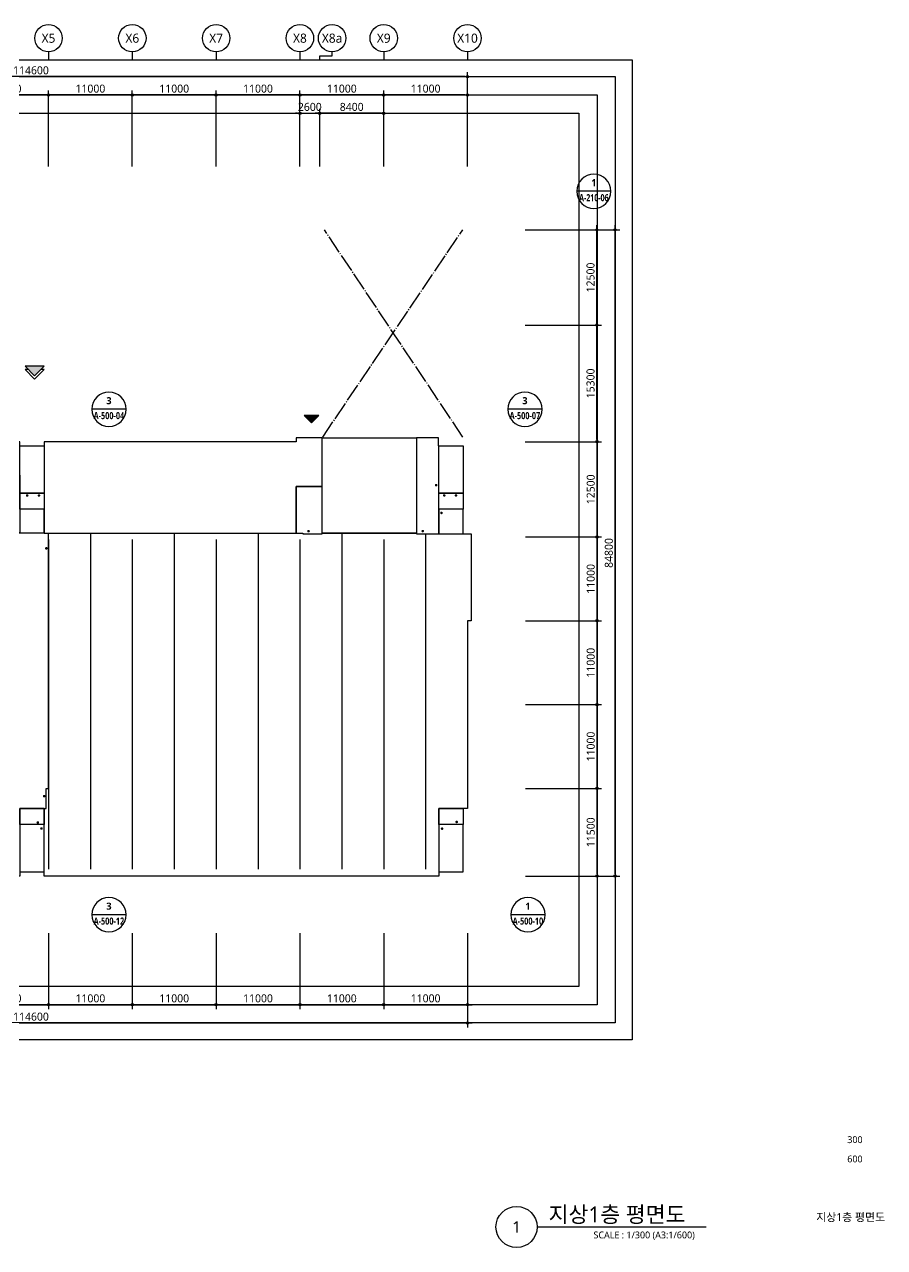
# Model space of a CAD drawing. Header units: millimetres. Extents: x -867282 to 190005487, y -1022614 to 455456909.
# Drawn here: x -753998 to -641103, y -682456 to -521967 of the extents above; entities that cross this region are included whole.
import ezdxf
from ezdxf.enums import TextEntityAlignment as Align

# ---------------------------------------------------------------- set-up
doc = ezdxf.new("R2010")
doc.units = ezdxf.units.MM
doc.header["$LTSCALE"] = 400
doc.header["$MEASUREMENT"] = 0
doc.header["$PDSIZE"] = -10
doc.linetypes.add('STD_SHAFT', pattern=[7.3, 6, -0.5, 0.3, -0.5])
doc.layers.get('0').update_dxf_attribs({"linetype": 'CONTINUOUS'})
doc.layers.get('Defpoints').update_dxf_attribs({"color": 153, "linetype": 'CONTINUOUS'})
for name, color, linetype in [('A-ANNO-ENT', 1, 'CONTINUOUS'), ('A-ANNO-TEXT1', 7, 'CONTINUOUS'), ('A-ANNO-TITL', 7, 'CONTINUOUS'), ('A-FLOR-MARK-ARCH', 1, 'CONTINUOUS'), ('A-FLOR-OPEN-BELO', 6, 'STD_SHAFT'), ('A-ST-AXIS-BUB', 7, 'CONTINUOUS'), ('A-ST-AXIS-DIM', 7, 'CONTINUOUS'), ('AA-MKXS', 3, 'CONTINUOUS'), ('AA-XXXX-TXT1', 2, 'CONTINUOUS'), ('heb', 30, 'CONTINUOUS')]:
    doc.layers.add(name, color=color, linetype=linetype)
doc.layers.add('Defpoint', color=161, linetype='CONTINUOUS', plot=False)
doc.layers.add('면적', color=210, linetype='CONTINUOUS', plot=False)
doc.styles.add('2020음성 1차', font='')
doc.styles.add('SAMOO', font='romans.shx', dxfattribs={"bigfont": 'whgtxt.shx'})
doc.styles.add('SH_대대리576', font='malgun.ttf')
doc.styles.get('2020음성 1차').set_extended_font_data('NanumGothic', bold=True)
doc.dimstyles.new('SHP 600', dxfattribs={"dimscale": 300, "dimtxt": 3.5, "dimasz": 1, "dimexe": 2, "dimexo": 2, "dimgap": 1, "dimtad": 1, "dimdec": 0, "dimzin": 0, "dimdsep": 46, "dimtxsty": 'SH_대대리576', "dimblk": 'DIMDOT', "dimcen": 0.09, "dimclrt": 3, "dimadec": 0, "dimazin": 1, "dimtfac": 1, "dimtdec": 0, "dimtix": 1, "dimtmove": 2, "dimatfit": 0, "dimldrblk": 'DIMDOT', "dimfxl": 1, "dimtolj": 1, "dimtzin": 0, "dimarcsym": 0})

# ---------------------------------------------------------------- blocks, each defined once
blk = doc.blocks.new('DIMDOT')
at = {"color": 0}
blk.add_line((-2, 0), (2, 0), dxfattribs=at)
for radius in [0.5, 0.25]:
    blk.add_circle((0, 0), radius, dxfattribs=at)
blk = doc.blocks.new('*D602')
at = {"layer": 'A-ST-AXIS-DIM', "color": 0, "lineweight": -2, "transparency": 16777216}
for p, q in [((-810441, -540617), (-810441, -528217)), ((-696141, -528817), (-810141, -528817)), ((-695841, -540617), (-695841, -528217))]:
    blk.add_line(p, q, dxfattribs=at)
at = {"layer": 'Defpoints', "color": 0, "transparency": 16777216}
for p in [(-810441, -528817), (-810441, -541217), (-695841, -541217)]:
    blk.add_point(p, dxfattribs=at)
at = {"layer": 'A-ST-AXIS-DIM', "color": 0, "lineweight": -2, "transparency": 16777216, "xscale": 300, "yscale": 300, "zscale": 300, "rotation": 180}
blk.add_blockref('DIMDOT', (-810441, -528817), dxfattribs=at)
at = {"layer": 'A-ST-AXIS-DIM', "color": 0, "lineweight": -2, "transparency": 16777216, "xscale": 300, "yscale": 300, "zscale": 300}
blk.add_blockref('DIMDOT', (-695841, -528817), dxfattribs=at)
at = {"layer": 'A-ST-AXIS-DIM', "color": 3, "transparency": 16777216, "insert": (-753141, -527992), "char_height": 1050, "attachment_point": 5, "style": 'SH_대대리576'}
blk.add_mtext('\\A1;114600', dxfattribs=at)
blk = doc.blocks.new('*D606')
at = {"layer": 'A-ST-AXIS-DIM', "color": 0, "lineweight": -2, "transparency": 16777216}
for p, q in [((-761841, -540617), (-761841, -530617)), ((-750841, -540617), (-750841, -530617)), ((-751141, -531217), (-761541, -531217))]:
    blk.add_line(p, q, dxfattribs=at)
at = {"layer": 'Defpoints', "color": 0, "transparency": 16777216}
for p in [(-761841, -531217), (-761841, -541217), (-750841, -541217)]:
    blk.add_point(p, dxfattribs=at)
at = {"layer": 'A-ST-AXIS-DIM', "color": 0, "lineweight": -2, "transparency": 16777216, "xscale": 300, "yscale": 300, "zscale": 300, "rotation": 180}
blk.add_blockref('DIMDOT', (-761841, -531217), dxfattribs=at)
at = {"layer": 'A-ST-AXIS-DIM', "color": 0, "lineweight": -2, "transparency": 16777216, "xscale": 300, "yscale": 300, "zscale": 300}
blk.add_blockref('DIMDOT', (-750841, -531217), dxfattribs=at)
at = {"layer": 'A-ST-AXIS-DIM', "color": 3, "transparency": 16777216, "insert": (-756341, -530392), "char_height": 1050, "attachment_point": 5, "style": 'SH_대대리576'}
blk.add_mtext('\\A1;11000', dxfattribs=at)
blk = doc.blocks.new('*D607')
at = {"layer": 'A-ST-AXIS-DIM', "color": 0, "lineweight": -2, "transparency": 16777216}
for p, q in [((-750841, -540617), (-750841, -530617)), ((-739841, -540617), (-739841, -530617)), ((-740141, -531217), (-750541, -531217))]:
    blk.add_line(p, q, dxfattribs=at)
at = {"layer": 'Defpoints', "color": 0, "transparency": 16777216}
for p in [(-750841, -531217), (-750841, -541217), (-739841, -541217)]:
    blk.add_point(p, dxfattribs=at)
at = {"layer": 'A-ST-AXIS-DIM', "color": 0, "lineweight": -2, "transparency": 16777216, "xscale": 300, "yscale": 300, "zscale": 300, "rotation": 180}
blk.add_blockref('DIMDOT', (-750841, -531217), dxfattribs=at)
at = {"layer": 'A-ST-AXIS-DIM', "color": 0, "lineweight": -2, "transparency": 16777216, "xscale": 300, "yscale": 300, "zscale": 300}
blk.add_blockref('DIMDOT', (-739841, -531217), dxfattribs=at)
at = {"layer": 'A-ST-AXIS-DIM', "color": 3, "transparency": 16777216, "insert": (-745341, -530392), "char_height": 1050, "attachment_point": 5, "style": 'SH_대대리576'}
blk.add_mtext('\\A1;11000', dxfattribs=at)
blk = doc.blocks.new('*D608')
at = {"layer": 'A-ST-AXIS-DIM', "color": 0, "lineweight": -2, "transparency": 16777216}
for p, q in [((-739841, -540617), (-739841, -530617)), ((-728841, -540617), (-728841, -530617)), ((-729141, -531217), (-739541, -531217))]:
    blk.add_line(p, q, dxfattribs=at)
at = {"layer": 'Defpoints', "color": 0, "transparency": 16777216}
for p in [(-739841, -531217), (-739841, -541217), (-728841, -541217)]:
    blk.add_point(p, dxfattribs=at)
at = {"layer": 'A-ST-AXIS-DIM', "color": 0, "lineweight": -2, "transparency": 16777216, "xscale": 300, "yscale": 300, "zscale": 300, "rotation": 180}
blk.add_blockref('DIMDOT', (-739841, -531217), dxfattribs=at)
at = {"layer": 'A-ST-AXIS-DIM', "color": 0, "lineweight": -2, "transparency": 16777216, "xscale": 300, "yscale": 300, "zscale": 300}
blk.add_blockref('DIMDOT', (-728841, -531217), dxfattribs=at)
at = {"layer": 'A-ST-AXIS-DIM', "color": 3, "transparency": 16777216, "insert": (-734341, -530392), "char_height": 1050, "attachment_point": 5, "style": 'SH_대대리576'}
blk.add_mtext('\\A1;11000', dxfattribs=at)
blk = doc.blocks.new('*D609')
at = {"layer": 'A-ST-AXIS-DIM', "color": 0, "lineweight": -2, "transparency": 16777216}
for p, q in [((-728841, -540617), (-728841, -530617)), ((-717841, -540617), (-717841, -530617)), ((-718141, -531217), (-728541, -531217))]:
    blk.add_line(p, q, dxfattribs=at)
at = {"layer": 'Defpoints', "color": 0, "transparency": 16777216}
for p in [(-728841, -531217), (-728841, -541217), (-717841, -541217)]:
    blk.add_point(p, dxfattribs=at)
at = {"layer": 'A-ST-AXIS-DIM', "color": 0, "lineweight": -2, "transparency": 16777216, "xscale": 300, "yscale": 300, "zscale": 300, "rotation": 180}
blk.add_blockref('DIMDOT', (-728841, -531217), dxfattribs=at)
at = {"layer": 'A-ST-AXIS-DIM', "color": 0, "lineweight": -2, "transparency": 16777216, "xscale": 300, "yscale": 300, "zscale": 300}
blk.add_blockref('DIMDOT', (-717841, -531217), dxfattribs=at)
at = {"layer": 'A-ST-AXIS-DIM', "color": 3, "transparency": 16777216, "insert": (-723341, -530392), "char_height": 1050, "attachment_point": 5, "style": 'SH_대대리576'}
blk.add_mtext('\\A1;11000', dxfattribs=at)
blk = doc.blocks.new('*D610')
at = {"layer": 'A-ST-AXIS-DIM', "color": 0, "lineweight": -2, "transparency": 16777216}
for p, q in [((-717841, -540617), (-717841, -530617)), ((-706841, -540617), (-706841, -530617)), ((-707141, -531217), (-717541, -531217))]:
    blk.add_line(p, q, dxfattribs=at)
at = {"layer": 'Defpoints', "color": 0, "transparency": 16777216}
for p in [(-717841, -531217), (-717841, -541217), (-706841, -541217)]:
    blk.add_point(p, dxfattribs=at)
at = {"layer": 'A-ST-AXIS-DIM', "color": 0, "lineweight": -2, "transparency": 16777216, "xscale": 300, "yscale": 300, "zscale": 300, "rotation": 180}
blk.add_blockref('DIMDOT', (-717841, -531217), dxfattribs=at)
at = {"layer": 'A-ST-AXIS-DIM', "color": 0, "lineweight": -2, "transparency": 16777216, "xscale": 300, "yscale": 300, "zscale": 300}
blk.add_blockref('DIMDOT', (-706841, -531217), dxfattribs=at)
at = {"layer": 'A-ST-AXIS-DIM', "color": 3, "transparency": 16777216, "insert": (-712341, -530392), "char_height": 1050, "attachment_point": 5, "style": 'SH_대대리576'}
blk.add_mtext('\\A1;11000', dxfattribs=at)
blk = doc.blocks.new('*D611')
at = {"layer": 'A-ST-AXIS-DIM', "color": 0, "lineweight": -2, "transparency": 16777216}
for p, q in [((-706841, -540617), (-706841, -530617)), ((-695841, -540617), (-695841, -530617)), ((-696141, -531217), (-706541, -531217))]:
    blk.add_line(p, q, dxfattribs=at)
at = {"layer": 'Defpoints', "color": 0, "transparency": 16777216}
for p in [(-706841, -531217), (-706841, -541217), (-695841, -541217)]:
    blk.add_point(p, dxfattribs=at)
at = {"layer": 'A-ST-AXIS-DIM', "color": 0, "lineweight": -2, "transparency": 16777216, "xscale": 300, "yscale": 300, "zscale": 300, "rotation": 180}
blk.add_blockref('DIMDOT', (-706841, -531217), dxfattribs=at)
at = {"layer": 'A-ST-AXIS-DIM', "color": 0, "lineweight": -2, "transparency": 16777216, "xscale": 300, "yscale": 300, "zscale": 300}
blk.add_blockref('DIMDOT', (-695841, -531217), dxfattribs=at)
at = {"layer": 'A-ST-AXIS-DIM', "color": 3, "transparency": 16777216, "insert": (-701341, -530392), "char_height": 1050, "attachment_point": 5, "style": 'SH_대대리576'}
blk.add_mtext('\\A1;11000', dxfattribs=at)
blk = doc.blocks.new('*D621')
at = {"layer": 'A-ST-AXIS-DIM', "color": 0, "lineweight": -2, "transparency": 16777216}
for p, q in [((-688266, -548917), (-678266, -548917)), ((-678866, -561117), (-678866, -549217)), ((-688266, -561417), (-678266, -561417))]:
    blk.add_line(p, q, dxfattribs=at)
at = {"layer": 'Defpoints', "color": 0, "transparency": 16777216}
for p in [(-688866, -548917), (-678866, -548917), (-688866, -561417)]:
    blk.add_point(p, dxfattribs=at)
at = {"layer": 'A-ST-AXIS-DIM', "color": 0, "lineweight": -2, "transparency": 16777216, "xscale": 300, "yscale": 300, "zscale": 300}
for p, rotation in [((-678866, -548917), 90), ((-678866, -561417), 270)]:
    blk.add_blockref('DIMDOT', p, dxfattribs=dict(at, rotation=rotation))
at = {"layer": 'A-ST-AXIS-DIM', "color": 3, "transparency": 16777216, "insert": (-679691, -555167), "char_height": 1050, "attachment_point": 5, "rotation": 90, "style": 'SH_대대리576'}
blk.add_mtext('\\A1;12500', dxfattribs=at)
blk = doc.blocks.new('*D622')
at = {"layer": 'A-ST-AXIS-DIM', "color": 0, "lineweight": -2, "transparency": 16777216}
for p, q in [((-688266, -561417), (-678266, -561417)), ((-678866, -576417), (-678866, -561717)), ((-688266, -576717), (-678266, -576717))]:
    blk.add_line(p, q, dxfattribs=at)
at = {"layer": 'Defpoints', "color": 0, "transparency": 16777216}
for p in [(-688866, -561417), (-678866, -561417), (-688866, -576717)]:
    blk.add_point(p, dxfattribs=at)
at = {"layer": 'A-ST-AXIS-DIM', "color": 0, "lineweight": -2, "transparency": 16777216, "xscale": 300, "yscale": 300, "zscale": 300}
for p, rotation in [((-678866, -561417), 90), ((-678866, -576717), 270)]:
    blk.add_blockref('DIMDOT', p, dxfattribs=dict(at, rotation=rotation))
at = {"layer": 'A-ST-AXIS-DIM', "color": 3, "transparency": 16777216, "insert": (-679691, -569067), "char_height": 1050, "attachment_point": 5, "rotation": 90, "style": 'SH_대대리576'}
blk.add_mtext('\\A1;15300', dxfattribs=at)
blk = doc.blocks.new('*D623')
at = {"layer": 'A-ST-AXIS-DIM', "color": 0, "lineweight": -2, "transparency": 16777216}
for p, q in [((-688241, -576717), (-678241, -576717)), ((-678841, -588917), (-678841, -577017)), ((-688241, -589217), (-678241, -589217))]:
    blk.add_line(p, q, dxfattribs=at)
at = {"layer": 'Defpoints', "color": 0, "transparency": 16777216}
for p in [(-688841, -576717), (-678841, -576717), (-688841, -589217)]:
    blk.add_point(p, dxfattribs=at)
at = {"layer": 'A-ST-AXIS-DIM', "color": 0, "lineweight": -2, "transparency": 16777216, "xscale": 300, "yscale": 300, "zscale": 300}
for p, rotation in [((-678841, -576717), 90), ((-678841, -589217), 270)]:
    blk.add_blockref('DIMDOT', p, dxfattribs=dict(at, rotation=rotation))
at = {"layer": 'A-ST-AXIS-DIM', "color": 3, "transparency": 16777216, "insert": (-679666, -582967), "char_height": 1050, "attachment_point": 5, "rotation": 90, "style": 'SH_대대리576'}
blk.add_mtext('\\A1;12500', dxfattribs=at)
blk = doc.blocks.new('*D624')
at = {"layer": 'A-ST-AXIS-DIM', "color": 0, "lineweight": -2, "transparency": 16777216}
for p, q in [((-688241, -589217), (-678241, -589217)), ((-678841, -599917), (-678841, -589517)), ((-688241, -600217), (-678241, -600217))]:
    blk.add_line(p, q, dxfattribs=at)
at = {"layer": 'Defpoints', "color": 0, "transparency": 16777216}
for p in [(-688841, -589217), (-678841, -589217), (-688841, -600217)]:
    blk.add_point(p, dxfattribs=at)
at = {"layer": 'A-ST-AXIS-DIM', "color": 0, "lineweight": -2, "transparency": 16777216, "xscale": 300, "yscale": 300, "zscale": 300}
for p, rotation in [((-678841, -589217), 90), ((-678841, -600217), 270)]:
    blk.add_blockref('DIMDOT', p, dxfattribs=dict(at, rotation=rotation))
at = {"layer": 'A-ST-AXIS-DIM', "color": 3, "transparency": 16777216, "insert": (-679666, -594717), "char_height": 1050, "attachment_point": 5, "rotation": 90, "style": 'SH_대대리576'}
blk.add_mtext('\\A1;11000', dxfattribs=at)
blk = doc.blocks.new('*D625')
at = {"layer": 'A-ST-AXIS-DIM', "color": 0, "lineweight": -2, "transparency": 16777216}
for p, q in [((-688241, -600217), (-678241, -600217)), ((-678841, -610917), (-678841, -600517)), ((-688241, -611217), (-678241, -611217))]:
    blk.add_line(p, q, dxfattribs=at)
at = {"layer": 'Defpoints', "color": 0, "transparency": 16777216}
for p in [(-688841, -600217), (-678841, -600217), (-688841, -611217)]:
    blk.add_point(p, dxfattribs=at)
at = {"layer": 'A-ST-AXIS-DIM', "color": 0, "lineweight": -2, "transparency": 16777216, "xscale": 300, "yscale": 300, "zscale": 300}
for p, rotation in [((-678841, -600217), 90), ((-678841, -611217), 270)]:
    blk.add_blockref('DIMDOT', p, dxfattribs=dict(at, rotation=rotation))
at = {"layer": 'A-ST-AXIS-DIM', "color": 3, "transparency": 16777216, "insert": (-679666, -605717), "char_height": 1050, "attachment_point": 5, "rotation": 90, "style": 'SH_대대리576'}
blk.add_mtext('\\A1;11000', dxfattribs=at)
blk = doc.blocks.new('*D626')
at = {"layer": 'A-ST-AXIS-DIM', "color": 0, "lineweight": -2, "transparency": 16777216}
for p, q in [((-688241, -611217), (-678241, -611217)), ((-678841, -621917), (-678841, -611517)), ((-688241, -622217), (-678241, -622217))]:
    blk.add_line(p, q, dxfattribs=at)
at = {"layer": 'Defpoints', "color": 0, "transparency": 16777216}
for p in [(-688841, -611217), (-678841, -611217), (-688841, -622217)]:
    blk.add_point(p, dxfattribs=at)
at = {"layer": 'A-ST-AXIS-DIM', "color": 0, "lineweight": -2, "transparency": 16777216, "xscale": 300, "yscale": 300, "zscale": 300}
for p, rotation in [((-678841, -611217), 90), ((-678841, -622217), 270)]:
    blk.add_blockref('DIMDOT', p, dxfattribs=dict(at, rotation=rotation))
at = {"layer": 'A-ST-AXIS-DIM', "color": 3, "transparency": 16777216, "insert": (-679666, -616717), "char_height": 1050, "attachment_point": 5, "rotation": 90, "style": 'SH_대대리576'}
blk.add_mtext('\\A1;11000', dxfattribs=at)
blk = doc.blocks.new('*D627')
at = {"layer": 'A-ST-AXIS-DIM', "color": 0, "lineweight": -2, "transparency": 16777216}
for p, q in [((-688241, -622217), (-678241, -622217)), ((-678841, -633417), (-678841, -622517)), ((-688241, -633717), (-678241, -633717))]:
    blk.add_line(p, q, dxfattribs=at)
at = {"layer": 'Defpoints', "color": 0, "transparency": 16777216}
for p in [(-688841, -622217), (-678841, -622217), (-688841, -633717)]:
    blk.add_point(p, dxfattribs=at)
at = {"layer": 'A-ST-AXIS-DIM', "color": 0, "lineweight": -2, "transparency": 16777216, "xscale": 300, "yscale": 300, "zscale": 300}
for p, rotation in [((-678841, -622217), 90), ((-678841, -633717), 270)]:
    blk.add_blockref('DIMDOT', p, dxfattribs=dict(at, rotation=rotation))
at = {"layer": 'A-ST-AXIS-DIM', "color": 3, "transparency": 16777216, "insert": (-679666, -627967), "char_height": 1050, "attachment_point": 5, "rotation": 90, "style": 'SH_대대리576'}
blk.add_mtext('\\A1;11500', dxfattribs=at)
blk = doc.blocks.new('*D628')
at = {"layer": 'A-ST-AXIS-DIM', "color": 0, "lineweight": -2, "transparency": 16777216}
for p, q in [((-688241, -548917), (-675866, -548917)), ((-676466, -633417), (-676466, -549217)), ((-688241, -633717), (-675866, -633717))]:
    blk.add_line(p, q, dxfattribs=at)
at = {"layer": 'Defpoints', "color": 0, "transparency": 16777216}
for p in [(-688841, -548917), (-676466, -548917), (-688841, -633717)]:
    blk.add_point(p, dxfattribs=at)
at = {"layer": 'A-ST-AXIS-DIM', "color": 0, "lineweight": -2, "transparency": 16777216, "xscale": 300, "yscale": 300, "zscale": 300}
for p, rotation in [((-676466, -548917), 90), ((-676466, -633717), 270)]:
    blk.add_blockref('DIMDOT', p, dxfattribs=dict(at, rotation=rotation))
at = {"layer": 'A-ST-AXIS-DIM', "color": 3, "transparency": 16777216, "insert": (-677291, -591317), "char_height": 1050, "attachment_point": 5, "rotation": 90, "style": 'SH_대대리576'}
blk.add_mtext('\\A1;84800', dxfattribs=at)
blk = doc.blocks.new('*D629')
at = {"layer": 'A-ST-AXIS-DIM', "color": 0, "lineweight": -2, "transparency": 16777216}
for p, q in [((-706841, -641189), (-706841, -651189)), ((-695841, -641189), (-695841, -651189)), ((-706541, -650589), (-696141, -650589))]:
    blk.add_line(p, q, dxfattribs=at)
at = {"layer": 'Defpoints', "color": 0, "transparency": 16777216}
for p in [(-706841, -640589), (-695841, -640589), (-695841, -650589)]:
    blk.add_point(p, dxfattribs=at)
at = {"layer": 'A-ST-AXIS-DIM', "color": 0, "lineweight": -2, "transparency": 16777216, "xscale": 300, "yscale": 300, "zscale": 300, "rotation": 180}
blk.add_blockref('DIMDOT', (-706841, -650589), dxfattribs=at)
at = {"layer": 'A-ST-AXIS-DIM', "color": 0, "lineweight": -2, "transparency": 16777216, "xscale": 300, "yscale": 300, "zscale": 300}
blk.add_blockref('DIMDOT', (-695841, -650589), dxfattribs=at)
at = {"layer": 'A-ST-AXIS-DIM', "color": 3, "transparency": 16777216, "insert": (-701341, -649764), "char_height": 1050, "attachment_point": 5, "style": 'SH_대대리576'}
blk.add_mtext('\\A1;11000', dxfattribs=at)
blk = doc.blocks.new('*D630')
at = {"layer": 'A-ST-AXIS-DIM', "color": 0, "lineweight": -2, "transparency": 16777216}
for p, q in [((-717841, -641189), (-717841, -651189)), ((-706841, -641189), (-706841, -651189)), ((-717541, -650589), (-707141, -650589))]:
    blk.add_line(p, q, dxfattribs=at)
at = {"layer": 'Defpoints', "color": 0, "transparency": 16777216}
for p in [(-717841, -640589), (-706841, -640589), (-706841, -650589)]:
    blk.add_point(p, dxfattribs=at)
at = {"layer": 'A-ST-AXIS-DIM', "color": 0, "lineweight": -2, "transparency": 16777216, "xscale": 300, "yscale": 300, "zscale": 300, "rotation": 180}
blk.add_blockref('DIMDOT', (-717841, -650589), dxfattribs=at)
at = {"layer": 'A-ST-AXIS-DIM', "color": 0, "lineweight": -2, "transparency": 16777216, "xscale": 300, "yscale": 300, "zscale": 300}
blk.add_blockref('DIMDOT', (-706841, -650589), dxfattribs=at)
at = {"layer": 'A-ST-AXIS-DIM', "color": 3, "transparency": 16777216, "insert": (-712341, -649764), "char_height": 1050, "attachment_point": 5, "style": 'SH_대대리576'}
blk.add_mtext('\\A1;11000', dxfattribs=at)
blk = doc.blocks.new('*D631')
at = {"layer": 'A-ST-AXIS-DIM', "color": 0, "lineweight": -2, "transparency": 16777216}
for p, q in [((-728841, -641189), (-728841, -651189)), ((-717841, -641189), (-717841, -651189)), ((-728541, -650589), (-718141, -650589))]:
    blk.add_line(p, q, dxfattribs=at)
at = {"layer": 'Defpoints', "color": 0, "transparency": 16777216}
for p in [(-728841, -640589), (-717841, -640589), (-717841, -650589)]:
    blk.add_point(p, dxfattribs=at)
at = {"layer": 'A-ST-AXIS-DIM', "color": 0, "lineweight": -2, "transparency": 16777216, "xscale": 300, "yscale": 300, "zscale": 300, "rotation": 180}
blk.add_blockref('DIMDOT', (-728841, -650589), dxfattribs=at)
at = {"layer": 'A-ST-AXIS-DIM', "color": 0, "lineweight": -2, "transparency": 16777216, "xscale": 300, "yscale": 300, "zscale": 300}
blk.add_blockref('DIMDOT', (-717841, -650589), dxfattribs=at)
at = {"layer": 'A-ST-AXIS-DIM', "color": 3, "transparency": 16777216, "insert": (-723341, -649764), "char_height": 1050, "attachment_point": 5, "style": 'SH_대대리576'}
blk.add_mtext('\\A1;11000', dxfattribs=at)
blk = doc.blocks.new('*D632')
at = {"layer": 'A-ST-AXIS-DIM', "color": 0, "lineweight": -2, "transparency": 16777216}
for p, q in [((-739841, -641189), (-739841, -651189)), ((-728841, -641189), (-728841, -651189)), ((-739541, -650589), (-729141, -650589))]:
    blk.add_line(p, q, dxfattribs=at)
at = {"layer": 'Defpoints', "color": 0, "transparency": 16777216}
for p in [(-739841, -640589), (-728841, -640589), (-728841, -650589)]:
    blk.add_point(p, dxfattribs=at)
at = {"layer": 'A-ST-AXIS-DIM', "color": 0, "lineweight": -2, "transparency": 16777216, "xscale": 300, "yscale": 300, "zscale": 300, "rotation": 180}
blk.add_blockref('DIMDOT', (-739841, -650589), dxfattribs=at)
at = {"layer": 'A-ST-AXIS-DIM', "color": 0, "lineweight": -2, "transparency": 16777216, "xscale": 300, "yscale": 300, "zscale": 300}
blk.add_blockref('DIMDOT', (-728841, -650589), dxfattribs=at)
at = {"layer": 'A-ST-AXIS-DIM', "color": 3, "transparency": 16777216, "insert": (-734341, -649764), "char_height": 1050, "attachment_point": 5, "style": 'SH_대대리576'}
blk.add_mtext('\\A1;11000', dxfattribs=at)
blk = doc.blocks.new('*D633')
at = {"layer": 'A-ST-AXIS-DIM', "color": 0, "lineweight": -2, "transparency": 16777216}
for p, q in [((-750841, -641189), (-750841, -651189)), ((-739841, -641189), (-739841, -651189)), ((-750541, -650589), (-740141, -650589))]:
    blk.add_line(p, q, dxfattribs=at)
at = {"layer": 'Defpoints', "color": 0, "transparency": 16777216}
for p in [(-750841, -640589), (-739841, -640589), (-739841, -650589)]:
    blk.add_point(p, dxfattribs=at)
at = {"layer": 'A-ST-AXIS-DIM', "color": 0, "lineweight": -2, "transparency": 16777216, "xscale": 300, "yscale": 300, "zscale": 300, "rotation": 180}
blk.add_blockref('DIMDOT', (-750841, -650589), dxfattribs=at)
at = {"layer": 'A-ST-AXIS-DIM', "color": 0, "lineweight": -2, "transparency": 16777216, "xscale": 300, "yscale": 300, "zscale": 300}
blk.add_blockref('DIMDOT', (-739841, -650589), dxfattribs=at)
at = {"layer": 'A-ST-AXIS-DIM', "color": 3, "transparency": 16777216, "insert": (-745341, -649764), "char_height": 1050, "attachment_point": 5, "style": 'SH_대대리576'}
blk.add_mtext('\\A1;11000', dxfattribs=at)
blk = doc.blocks.new('*D634')
at = {"layer": 'A-ST-AXIS-DIM', "color": 0, "lineweight": -2, "transparency": 16777216}
for p, q in [((-761841, -641189), (-761841, -651189)), ((-750841, -641189), (-750841, -651189)), ((-761541, -650589), (-751141, -650589))]:
    blk.add_line(p, q, dxfattribs=at)
at = {"layer": 'Defpoints', "color": 0, "transparency": 16777216}
for p in [(-761841, -640589), (-750841, -640589), (-750841, -650589)]:
    blk.add_point(p, dxfattribs=at)
at = {"layer": 'A-ST-AXIS-DIM', "color": 0, "lineweight": -2, "transparency": 16777216, "xscale": 300, "yscale": 300, "zscale": 300, "rotation": 180}
blk.add_blockref('DIMDOT', (-761841, -650589), dxfattribs=at)
at = {"layer": 'A-ST-AXIS-DIM', "color": 0, "lineweight": -2, "transparency": 16777216, "xscale": 300, "yscale": 300, "zscale": 300}
blk.add_blockref('DIMDOT', (-750841, -650589), dxfattribs=at)
at = {"layer": 'A-ST-AXIS-DIM', "color": 3, "transparency": 16777216, "insert": (-756341, -649764), "char_height": 1050, "attachment_point": 5, "style": 'SH_대대리576'}
blk.add_mtext('\\A1;11000', dxfattribs=at)
blk = doc.blocks.new('*D639')
at = {"layer": 'A-ST-AXIS-DIM', "color": 0, "lineweight": -2, "transparency": 16777216}
for p, q in [((-810441, -641189), (-810441, -653589)), ((-695841, -641189), (-695841, -653589)), ((-810141, -652989), (-696141, -652989))]:
    blk.add_line(p, q, dxfattribs=at)
at = {"layer": 'Defpoints', "color": 0, "transparency": 16777216}
for p in [(-810441, -640589), (-695841, -640589), (-695841, -652989)]:
    blk.add_point(p, dxfattribs=at)
at = {"layer": 'A-ST-AXIS-DIM', "color": 0, "lineweight": -2, "transparency": 16777216, "xscale": 300, "yscale": 300, "zscale": 300, "rotation": 180}
blk.add_blockref('DIMDOT', (-810441, -652989), dxfattribs=at)
at = {"layer": 'A-ST-AXIS-DIM', "color": 0, "lineweight": -2, "transparency": 16777216, "xscale": 300, "yscale": 300, "zscale": 300}
blk.add_blockref('DIMDOT', (-695841, -652989), dxfattribs=at)
at = {"layer": 'A-ST-AXIS-DIM', "color": 3, "transparency": 16777216, "insert": (-753141, -652164), "char_height": 1050, "attachment_point": 5, "style": 'SH_대대리576'}
blk.add_mtext('\\A1;114600', dxfattribs=at)
blk = doc.blocks.new('A-ST-AXIS-BUB-1')
at = {"layer": 'A-ST-AXIS-BUB'}
blk.add_line((0, 350), (0, 0), dxfattribs=at)
blk.add_circle((0, 950), 600, dxfattribs=at)
blk = doc.blocks.new('*U392')
at = {"layer": 'AA-MKXS', "color": 3, "linetype": 'Continuous', "ltscale": 5}
blk.add_line((-5.999976, 0), (5.999976, 0), dxfattribs=at)
blk.add_circle((0, 0), 5.999976, dxfattribs=at)
at = {"layer": 'AA-MKXS', "style": 'SAMOO', "width": 0.85}
blk.add_attdef('ViewNUM', text='', height=2.5, dxfattribs=at).set_placement((0, 1), align=Align.BOTTOM_CENTER)
blk.add_attdef('SheetNUM', text='', height=2.5, dxfattribs=at).set_placement((0, -1), align=Align.TOP_CENTER)
blk = doc.blocks.new('*U394')
at = {"layer": 'A-ANNO-TITL'}
blk.add_line((0, 0), (3700, 0), dxfattribs=at)
blk.add_circle((-450, 0), 450, dxfattribs=at)
at = {"layer": 'AA-XXXX-TXT1', "style": 'SH_대대리576'}
blk.add_attdef('DWG.TITLE', (250, 100), '', height=350, dxfattribs=at)
at = {"layer": 'AA-XXXX-TXT1', "color": 7, "style": 'SH_대대리576'}
blk.add_attdef('NO1', text='', height=300, dxfattribs=at).set_placement((-450, 0), align=Align.MIDDLE)
at = {"layer": 'AA-XXXX-TXT1', "style": 'SH_대대리576'}
blk.add_attdef('SCALE', text='', height=150, dxfattribs=at).set_placement((3450, -100), align=Align.TOP_RIGHT)
blk = doc.blocks.new('*D640')
at = {"layer": 'A-ST-AXIS-DIM', "color": 0, "lineweight": -2, "transparency": 16777216}
for p, q in [((-718141, -533617), (-718441, -533617)), ((-717841, -540617), (-717841, -533017)), ((-717841, -533617), (-715241, -533617)), ((-715241, -540617), (-715241, -533017)), ((-714941, -533617), (-714641, -533617))]:
    blk.add_line(p, q, dxfattribs=at)
at = {"layer": 'Defpoints', "color": 0, "transparency": 16777216}
for p in [(-715241, -533617), (-717841, -541217), (-715241, -541217)]:
    blk.add_point(p, dxfattribs=at)
at = {"layer": 'A-ST-AXIS-DIM', "color": 0, "lineweight": -2, "transparency": 16777216, "xscale": 300, "yscale": 300, "zscale": 300}
blk.add_blockref('DIMDOT', (-717841, -533617), dxfattribs=at)
at = {"layer": 'A-ST-AXIS-DIM', "color": 0, "lineweight": -2, "transparency": 16777216, "xscale": 300, "yscale": 300, "zscale": 300, "rotation": 180}
blk.add_blockref('DIMDOT', (-715241, -533617), dxfattribs=at)
at = {"layer": 'A-ST-AXIS-DIM', "color": 3, "transparency": 16777216, "insert": (-716541, -532792), "char_height": 1050, "attachment_point": 5, "style": 'SH_대대리576'}
blk.add_mtext('\\A1;2600', dxfattribs=at)
blk = doc.blocks.new('*D641')
at = {"layer": 'A-ST-AXIS-DIM', "color": 0, "lineweight": -2, "transparency": 16777216}
for p, q in [((-715241, -540617), (-715241, -533017)), ((-707141, -533617), (-714941, -533617)), ((-706841, -540617), (-706841, -533017))]:
    blk.add_line(p, q, dxfattribs=at)
at = {"layer": 'Defpoints', "color": 0, "transparency": 16777216}
for p in [(-715241, -533617), (-715241, -541217), (-706841, -541217)]:
    blk.add_point(p, dxfattribs=at)
at = {"layer": 'A-ST-AXIS-DIM', "color": 0, "lineweight": -2, "transparency": 16777216, "xscale": 300, "yscale": 300, "zscale": 300, "rotation": 180}
blk.add_blockref('DIMDOT', (-715241, -533617), dxfattribs=at)
at = {"layer": 'A-ST-AXIS-DIM', "color": 0, "lineweight": -2, "transparency": 16777216, "xscale": 300, "yscale": 300, "zscale": 300}
blk.add_blockref('DIMDOT', (-706841, -533617), dxfattribs=at)
at = {"layer": 'A-ST-AXIS-DIM', "color": 3, "transparency": 16777216, "insert": (-711041, -532792), "char_height": 1050, "attachment_point": 5, "style": 'SH_대대리576'}
blk.add_mtext('\\A1;8400', dxfattribs=at)
blk = doc.blocks.new('G$C103DFDC3')
blk.add_line((92200, 51120, 103000), (95600, 51120))
at = {"layer": '면적'}
for points in [[(16250, 56450), (19450, 56450), (19450, 50250), (16250, 50250)], [(20000, 48025), (20000, 45000), (53400, 45000), (53400, 52620), (55950, 52620), (55950, 57000), (20000, 57000), (19450, 57000), (19450, 48025), (20000, 48025)], [(59150, 50250), (55950, 50250), (55950, 56450), (59150, 56450)], [(95600, 57500), (92200, 57500), (92200, 57000), (60200, 57000), (59150, 57000), (59150, 48025), (59150, 48025), (59150, 45000), (92200, 45000), (92200, 51120), (95600, 51120)], [(95600, 57500), (108000, 57500), (108000, 45000), (95600, 45000)], [(108000, 57500), (108000, 44925), (110950, 44925), (110950, 56450), (110900, 56450), (110900, 56600), (110900, 57500)], [(114150, 50250), (110950, 50250), (110950, 56450), (114150, 56450)], [(12900, 6550), (16250, 6550), (16250, 6750), (18500, 6750), (18500, 8850), (16250, 8850), (16250, 8800), (14800, 8800), (14800, 11500), (15200, 11500), (15200, 45000), (20000, 45000), (20000, 48025), (19450, 48025), (19450, 48150), (16250, 48150), (16250, 54100), (13100, 54100), (13100, 45600), (8525, 45600), (8525, 40100), (7400, 40100), (7400, 37200), (13100, 37200), (13100, 16300), (7600, 16300), (7600, 14300), (8600, 14300), (8600, 12900), (10100, 12900), (10100, 14300), (13100, 14300), (13100, 11200), (12900, 11200), (12900, 6550)], [(13100, 54100), (10100, 54100), (10100, 51420), (13100, 51420)], [(10100, 51420), (10100, 49500), (12210, 49500), (12210, 50270), (13100, 50270), (13100, 51420)], [(55950, 45025), (53400, 45025), (53400, 52620), (55950, 52620)], [(12210, 50270), (13100, 50270), (13100, 49500), (12210, 49500)], [(16250, 50250), (19450, 50250), (19450, 48150), (16250, 48150)], [(59150, 48150), (55950, 48150), (55950, 50250), (59150, 50250)], [(92200, 45000), (93100, 45000), (93100, 44925), (95600, 44925), (95600, 51120), (92200, 51120)], [(114150, 48150), (110950, 48150), (110950, 50250), (114150, 50250)], [(7200, 49500), (13100, 49500), (13100, 45600), (7200, 45600)], [(55950, 48150), (55950, 45025), (59150, 45025), (59150, 48025), (59150, 48025), (59150, 48150)], [(110950, 48150), (110950, 44925), (114150, 44925), (114150, 48025), (114150, 48025), (114150, 48150)], [(15200, 45000), (53400, 45000), (53400, 45025), (59150, 45025), (59150, 45000), (93100, 45000), (93100, 44925), (95600, 44925), (95600, 45000), (108000, 45000), (108000, 44925), (115200, 44925), (115200, 33500), (114700, 33500), (114700, 8850), (110950, 8850), (110950, 0), (59150, 0), (59150, 8850), (55950, 8850), (55950, 0), (19450, 0), (19450, 10950), (17400, 10950), (17400, 11500), (17400, 11500), (17400, 15800), (17400, 15800), (17400, 22800), (15200, 22800), (15200, 34000), (19355, 34000), (19355, 37125), (18355, 37125), (18355, 38025), (19355, 38025), (19355, 41675), (15200, 41675)], [(15200, 41675), (19355, 41675), (19355, 38025), (18355, 38025), (18355, 37125), (19355, 37125), (19355, 34000), (15200, 34000)], [(0, 20000), (0, 37200), (13100, 37200), (13100, 20000)], [(15200, 22800), (15200, 11500), (16250, 11500), (16250, 10950), (17400, 10950), (17400, 22725), (17400, 22800)], [(7600, 14300), (7600, 20000), (0, 20000), (0, 12850), (1900, 12850), (1900, 11200), (4700, 11200), (4700, 14300)], [(7600, 20000), (13100, 20000), (13100, 16300), (7600, 16300)], [(4700, 14300), (4700, 11200), (7600, 11200), (7600, 11600), (8600, 11600), (8600, 14300)], [(9500, 12900), (9500, 11200), (13100, 11200), (13100, 14300), (10100, 14300), (10100, 12900)], [(14800, 11500), (16250, 11500), (16250, 8800), (14800, 8800)], [(16250, 10950), (19450, 10950), (19450, 8850), (16250, 8850)], [(19450, 6750), (18500, 6750), (18500, 8850), (19450, 8850)], [(55950, 8850), (59150, 8850), (59150, 6750), (55950, 6750)], [(110950, 8850), (114150, 8850), (114150, 6750), (110950, 6750)], [(16250, 6750), (19450, 6750), (19450, 550), (16250, 550)], [(55950, 6750), (55950, 6750), (55950, 6750), (55950, 550), (59150, 550), (59150, 6750), (59150, 6750)], [(114150, 6750), (114150, 6750), (114150, 6750), (110950, 6750), (110950, 550), (114150, 550)]]:
    blk.add_lwpolyline(points, close=True, dxfattribs=at)
for points in [[(10100, 51420), (10100, 51420), (10100, 49500), (10100, 49500), (7200, 49500), (7200, 45600), (5200, 45600), (5200, 54100), (10100, 54100), (10100, 51420)], [(59150, 8850), (59400, 8850), (59400, 11500), (59700, 11500), (59700, 45000)]]:
    blk.add_lwpolyline(points, dxfattribs=at)
at = {"layer": '면적', "elevation": 103000}
blk.add_lwpolyline([(18355, 38025), (19355, 38025), (19355, 37125), (18355, 37125)], close=True, dxfattribs=at)

msp = doc.modelspace()

# ---------------------------------------------------------------- hatches: boundary and pattern name
at = {"layer": 'A-ANNO-ENT'}
for points in [[(-753921.6, -566817), (-751404.8, -566817), (-752663.2, -568075.4)], [(-717284.3, -573258.7), (-715348.3, -573258.7), (-716316.3, -574226.7)]]:
    msp.add_hatch(color=256, dxfattribs=at).paths.add_polyline_path(points)

# ---------------------------------------------------------------- linework, layer by layer
msp.add_line((-702541.2, -588792.2), (-700577.1, -588792.2))
for points in [[(-751404.8, -566817), (-753921.6, -566817), (-752663.2, -568075.4)], [(-715348.3, -573258.7), (-717284.3, -573258.7), (-716316.3, -574226.7)]]:
    msp.add_lwpolyline(points, close=True, dxfattribs=at)
msp.add_lwpolyline([(-753502.2, -567236.5), (-753921.6, -567236.5), (-752663.2, -568494.9), (-751404.8, -567236.5), (-751824.3, -567236.5)], dxfattribs=at)
at = {"layer": 'A-FLOR-MARK-ARCH', "const_width": 168.8}
for points in [[(-700036.8, -582421.1, 1), (-699868.1, -582421.1, 1)], [(-753718.5, -583776.3, 1), (-753549.7, -583776.3, 1)], [(-752176.4, -583776.3, 1), (-752007.6, -583776.3, 1)], [(-698977.8, -583769.5, 1), (-698809.1, -583769.5, 1)], [(-697440.8, -583769.5, 1), (-697272.1, -583769.5, 1)], [(-699342.3, -586062.3, 1), (-699173.6, -586062.3, 1)], [(-716788.4, -588458.2, 1), (-716619.7, -588458.2, 1)], [(-701802.6, -588450.1, 1), (-701633.9, -588450.1, 1)], [(-751209.9, -590710.4, 1), (-751041.1, -590710.4, 1)], [(-751493, -623225.4, 1), (-751324.3, -623225.4, 1)], [(-752334.1, -626680.5, 1), (-752165.3, -626680.5, 1)], [(-751853.6, -627470.8, 1), (-751684.9, -627470.8, 1)], [(-699263.2, -627493.5, 1), (-699094.4, -627493.5, 1)], [(-697347.4, -626612.6, 1), (-697178.6, -626612.6, 1)]]:
    msp.add_lwpolyline(points, format="xyb", close=True, dxfattribs=at)
at = {"layer": 'A-FLOR-OPEN-BELO'}
for p, q in [((-714841.2, -576117.2), (-696476.9, -548917.2)), ((-696441.2, -576117.2), (-714629.4, -548912.9))]:
    msp.add_line(p, q, dxfattribs=at)
at = {"layer": 'A-ST-AXIS-BUB'}
msp.add_lwpolyline([(-715241.2, -526617.2), (-715241.2, -526092.2), (-713618.3, -526092.2), (-713618.3, -525567.2)], dxfattribs=at)
msp.add_circle((-713618.3, -523767.2), 1800, dxfattribs=at)
at = {"layer": 'Defpoint'}
for points in [[(-674241.2, -655188.6), (-845441.2, -655188.6), (-845441.2, -526617.2), (-674241.2, -526617.2)], [(-676441.2, -652988.6), (-843241.2, -652988.6), (-843241.2, -528817.2), (-676441.2, -528817.2)], [(-678841.2, -650588.6), (-840841.2, -650588.6), (-840841.2, -531217.2), (-678841.2, -531217.2)], [(-681241.2, -648188.6), (-838441.2, -648188.6), (-838441.2, -533617.2), (-681241.2, -533617.2)]]:
    msp.add_lwpolyline(points, close=True, dxfattribs=at)
at = {"layer": 'heb', "elevation": 103000}
for points in [[(-745341.2, -588717.2), (-745341.2, -632817.2)], [(-734341.2, -588717.2), (-734341.2, -632817.2)], [(-723341.2, -588717.2), (-723341.2, -632817.2)], [(-712341.2, -588717.2), (-712341.2, -632817.2)], [(-701341.2, -588792.2), (-701341.2, -632817.2)], [(-750841.2, -589566.2), (-750841.2, -632817.2)], [(-739841.2, -589566.2), (-739841.2, -632817.2)], [(-728841.2, -589566.2), (-728841.2, -632817.2)], [(-717841.2, -589566.2), (-717841.2, -632817.2)], [(-706841.2, -589566.2), (-706841.2, -632817.2)]]:
    msp.add_lwpolyline(points, dxfattribs=at)

# ---------------------------------------------------------------- block references
ref = msp.add_blockref('*U392', (-679259.5, -543853.7), dxfattribs=dict(xscale=-375.0015000059622, yscale=375.0015000059622, zscale=375.0015000059622))
ref.add_attrib('SheetNUM', 'A-210-06', dxfattribs={"layer": 'AA-MKXS', "height": 937.5, "style": '2020음성 1차', "width": 0.7}).set_placement((-679259.5, -544228.7), align=Align.TOP_CENTER)
ref.add_attrib('ViewNUM', '1', dxfattribs={"layer": 'AA-MKXS', "height": 937.5, "style": '2020음성 1차'}).set_placement((-679259.5, -543478.7), align=Align.BOTTOM_CENTER)
ref = msp.add_blockref('*U392', (-742909.5, -572453.7), dxfattribs=dict(xscale=-375.0015000059622, yscale=375.0015000059622, zscale=375.0015000059622))
ref.add_attrib('SheetNUM', 'A-500-04', dxfattribs={"layer": 'AA-MKXS', "height": 930, "style": '2020음성 1차', "width": 0.7}).set_placement((-742909.5, -572828.7, 103000), align=Align.TOP_CENTER)
ref.add_attrib('ViewNUM', '3', dxfattribs={"layer": 'AA-MKXS', "height": 930, "style": '2020음성 1차'}).set_placement((-742909.5, -572078.7, 103000), align=Align.BOTTOM_CENTER)
ref = msp.add_blockref('*U392', (-688309.5, -572453.7), dxfattribs=dict(xscale=-375.0015000059622, yscale=375.0015000059622, zscale=375.0015000059622))
ref.add_attrib('SheetNUM', 'A-500-07', dxfattribs={"layer": 'AA-MKXS', "height": 930, "style": '2020음성 1차', "width": 0.7}).set_placement((-688309.5, -572828.7, 103000), align=Align.TOP_CENTER)
ref.add_attrib('ViewNUM', '3', dxfattribs={"layer": 'AA-MKXS', "height": 930, "style": '2020음성 1차'}).set_placement((-688309.5, -572078.7, 103000), align=Align.BOTTOM_CENTER)
msp.add_blockref('G$C103DFDC3', (-810541.2, -633717.2))
ref = msp.add_blockref('*U392', (-742909.5, -638780.7), dxfattribs=dict(xscale=-375.0015000059622, yscale=375.0015000059622, zscale=375.0015000059622))
ref.add_attrib('SheetNUM', 'A-500-12', dxfattribs={"layer": 'AA-MKXS', "height": 930, "style": '2020음성 1차', "width": 0.7}).set_placement((-742909.5, -639155.7), align=Align.TOP_CENTER)
ref.add_attrib('ViewNUM', '3', dxfattribs={"layer": 'AA-MKXS', "height": 930, "style": '2020음성 1차'}).set_placement((-742909.5, -638405.6), align=Align.BOTTOM_CENTER)
ref = msp.add_blockref('*U392', (-687909.5, -638780.7), dxfattribs=dict(xscale=-375.0015000059622, yscale=375.0015000059622, zscale=375.0015000059622))
ref.add_attrib('SheetNUM', 'A-500-10', dxfattribs={"layer": 'AA-MKXS', "height": 930, "style": '2020음성 1차', "width": 0.7}).set_placement((-687909.5, -639155.7), align=Align.TOP_CENTER)
ref.add_attrib('ViewNUM', '1', dxfattribs={"layer": 'AA-MKXS', "height": 930, "style": '2020음성 1차'}).set_placement((-687909.5, -638405.6), align=Align.BOTTOM_CENTER)
ref = msp.add_blockref('*U394', (-686704.8, -679755.6), dxfattribs=dict(xscale=6, yscale=6, zscale=6))
ref.add_attrib('SCALE', 'SCALE : 1/300 (A3:1/600)', dxfattribs={"layer": 'A-ANNO-TITL', "height": 900, "style": 'SH_대대리576'}).set_placement((-666004.6, -680355.6), align=Align.TOP_RIGHT)
ref.add_attrib('DWG.TITLE', '지상1층 평면도', (-685204.8, -679155.6), dxfattribs={"layer": 'A-ANNO-TITL', "height": 2087.45, "style": 'SH_대대리576'})
ref.add_attrib('NO1', '1', dxfattribs={"layer": 'A-ANNO-TITL', "color": 7, "height": 1500, "style": 'SH_대대리576'}).set_placement((-689404.8, -679755.6), align=Align.MIDDLE)
at = {"layer": 'A-ST-AXIS-BUB', "xscale": 3, "yscale": 3, "zscale": 3}
for p in [(-750841.2, -526617.2), (-739841.2, -526617.2), (-728841.2, -526617.2), (-717841.2, -526617.2), (-706841.2, -526617.2), (-695841.2, -526617.2)]:
    msp.add_blockref('A-ST-AXIS-BUB-1', p, dxfattribs=at)

# ---------------------------------------------------------------- texts
at = {"layer": 'A-ANNO-TEXT1', "style": 'SH_대대리576'}
for s, p in [('X5', (-750841.2, -523767.2)), ('X6', (-739841.2, -523767.2)), ('X7', (-728841.2, -523767.2)), ('X8', (-717841.2, -523767.2)), ('X8a', (-713618.3, -523767.2)), ('X9', (-706841.2, -523767.2)), ('X10', (-695841.2, -523767.2))]:
    msp.add_text(s, height=1200, dxfattribs=at).set_placement(p, align=Align.MIDDLE_CENTER)
at = {"layer": 'A-ANNO-TITL', "style": 'SH_대대리576'}
for s, height, p in [('300', 900, (-644987.5, -668300.1)), ('600', 900, (-644987.5, -670833.4)), ('지상1층 평면도', 1050, (-645552.8, -678441.8))]:
    msp.add_text(s, height=height, dxfattribs=at).set_placement(p, align=Align.MIDDLE)

# ---------------------------------------------------------------- dimensions: what is measured, and where the dimension line sits
at = {"layer": 'A-ST-AXIS-DIM'}
for base, p1, p2, picture, middle in [((-810441.2, -528817.2), (-695841.2, -541217.2), (-810441.2, -541217.2), '*D602', (-753141.2, -527992.2)), ((-761841.2, -531217.2), (-750841.2, -541217.2), (-761841.2, -541217.2), '*D606', (-756341.2, -530392.2)), ((-750841.2, -531217.2), (-739841.2, -541217.2), (-750841.2, -541217.2), '*D607', (-745341.2, -530392.2)), ((-739841.2, -531217.2), (-728841.2, -541217.2), (-739841.2, -541217.2), '*D608', (-734341.2, -530392.2)), ((-728841.2, -531217.2), (-717841.2, -541217.2), (-728841.2, -541217.2), '*D609', (-723341.2, -530392.2)), ((-717841.2, -531217.2), (-706841.2, -541217.2), (-717841.2, -541217.2), '*D610', (-712341.2, -530392.2)), ((-706841.2, -531217.2), (-695841.2, -541217.2), (-706841.2, -541217.2), '*D611', (-701341.2, -530392.2)), ((-715241.2, -533617.2), (-706841.2, -541217.2), (-715241.2, -541217.2), '*D641', (-711041.2, -532792.2))]:
    dim = msp.add_linear_dim(base=base, p1=p1, p2=p2, dimstyle='SHP 600', dxfattribs=at)
    dim.commit()
    dim.dimension.update_dxf_attribs({"geometry": picture, "text_midpoint": middle})
for base, p1, p2, angle, picture, middle in [((-715241.2, -533617.2), (-717841.2, -541217.2), (-715241.2, -541217.2), 180, '*D640', (-716541.2, -532792.2)), ((-678866.2, -548917.2), (-688866.2, -561417.2), (-688866.2, -548917.2), 270, '*D621', (-679691.2, -555167.2)), ((-676466.2, -548917.2), (-688841.2, -633717.2), (-688841.2, -548917.2), 270, '*D628', (-677291.2, -591317.2)), ((-678866.2, -561417.2), (-688866.2, -576717.2), (-688866.2, -561417.2), 270, '*D622', (-679691.2, -569067.2)), ((-678841.2, -576717.2), (-688841.2, -589217.2), (-688841.2, -576717.2), 270, '*D623', (-679666.2, -582967.2)), ((-678841.2, -589217.2), (-688841.2, -600217.2), (-688841.2, -589217.2), 270, '*D624', (-679666.2, -594717.2)), ((-678841.2, -600217.2), (-688841.2, -611217.2), (-688841.2, -600217.2), 270, '*D625', (-679666.2, -605717.2)), ((-678841.2, -611217.2), (-688841.2, -622217.2), (-688841.2, -611217.2), 270, '*D626', (-679666.2, -616717.2)), ((-678841.2, -622217.2), (-688841.2, -633717.2), (-688841.2, -622217.2), 270, '*D627', (-679666.2, -627967.2)), ((-695841.2, -652988.6), (-810441.2, -640588.6), (-695841.2, -640588.6), 180, '*D639', (-753141.2, -652163.6)), ((-750841.2, -650588.6), (-761841.2, -640588.6), (-750841.2, -640588.6), 180, '*D634', (-756341.2, -649763.6)), ((-739841.2, -650588.6), (-750841.2, -640588.6), (-739841.2, -640588.6), 180, '*D633', (-745341.2, -649763.6)), ((-728841.2, -650588.6), (-739841.2, -640588.6), (-728841.2, -640588.6), 180, '*D632', (-734341.2, -649763.6)), ((-717841.2, -650588.6), (-728841.2, -640588.6), (-717841.2, -640588.6), 180, '*D631', (-723341.2, -649763.6)), ((-706841.2, -650588.6), (-717841.2, -640588.6), (-706841.2, -640588.6), 180, '*D630', (-712341.2, -649763.6)), ((-695841.2, -650588.6), (-706841.2, -640588.6), (-695841.2, -640588.6), 180, '*D629', (-701341.2, -649763.6))]:
    dim = msp.add_linear_dim(base=base, p1=p1, p2=p2, angle=angle, dimstyle='SHP 600', dxfattribs=at)
    dim.commit()
    dim.dimension.update_dxf_attribs({"geometry": picture, "text_midpoint": middle})

doc.saveas('drawing.dxf')
